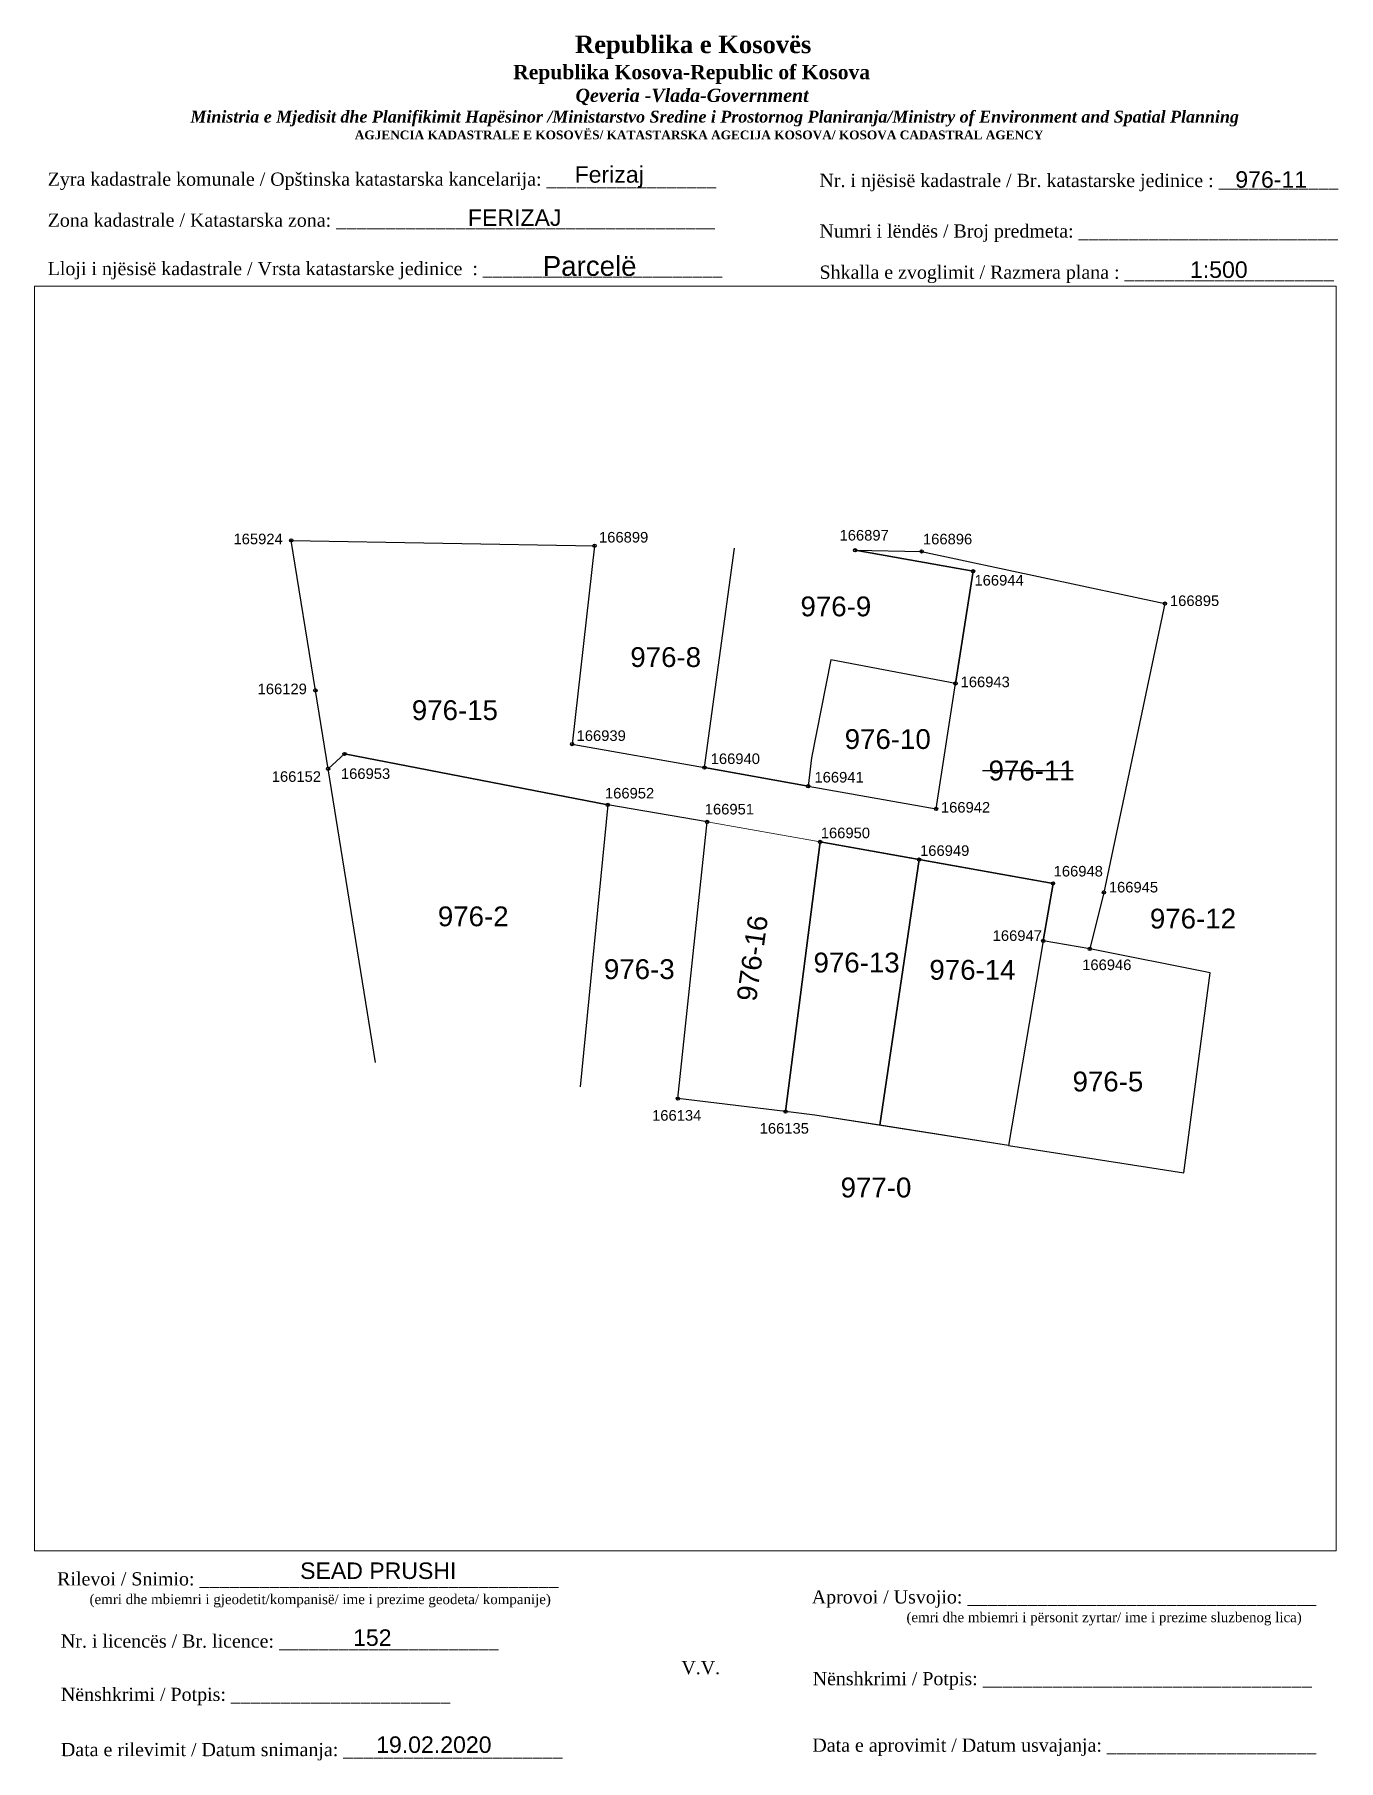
# Paper-space layout 'Manuali' of a CAD drawing. Header units: metres. Extents: x 1 to 199, y 2 to 263.
# The model-space entities are those that its viewports show. They can reach past a viewport. Long polylines and large blocks are cut down to what shows.
import ezdxf
from ezdxf.enums import TextEntityAlignment as Align

# ---------------------------------------------------------------- set-up
doc = ezdxf.new("R2010")
doc.units = ezdxf.units.M
doc.header["$PDMODE"] = 32
doc.header["$PDSIZE"] = 0.25
doc.layers.add('Korniza e jashtme', color=7, linetype='Continuous', lineweight=0)
doc.layers.add('Parc-Re', color=1, linetype='Continuous', lineweight=0)
for name, color, linetype in [('Nr e Pikave Gjeodezike te Parceles Baze', 7, 'Continuous'), ('Parcela-fqinje', 8, 'Continuous'), ('Parcele_baze', 250, 'Continuous'), ('Parcele_baze_txt', 250, 'Continuous'), ('Parcele_re', 1, 'Continuous'), ('Parcele_re_txt', 1, 'Continuous'), ('Pikat', 7, 'Continuous')]:
    doc.layers.add(name, color=color, linetype=linetype)
doc.styles.get("Standard").update_dxf_attribs({"font": 'arial.ttf'})

msp = doc.modelspace()

# ---------------------------------------------------------------- linework, layer by layer
at = {"flags": 128}
msp.add_lwpolyline([(7512116.69, 4691265.56), (7512114.85, 4691276.92), (7512137.83, 4691276.52), (7512136.13, 4691261.49), (7512146.15, 4691259.71), (7512154.01, 4691258.3), (7512163.7, 4691256.58), (7512165.18, 4691266.09), (7512166.51, 4691274.58), (7512157.57, 4691276.18), (7512162.61, 4691276.09), (7512181.04, 4691272.14), (7512176.41, 4691250.25), (7512175.34, 4691245.97), (7512171.82, 4691246.58), (7512172.56, 4691250.94), (7512162.42, 4691252.74), (7512154.91, 4691254.08), (7512152.3, 4691233.65), (7512144.15, 4691234.63), (7512146.36, 4691255.6), (7512138.83, 4691256.88), (7512118.88, 4691260.74), (7512117.65, 4691259.62), (7512116.69, 4691265.56)], close=True, dxfattribs=at)
at = {"layer": 'Parc-Re', "flags": 128}
for points in [[(7512181.04, 4691272.14), (7512162.61, 4691276.09), (7512157.57, 4691276.18), (7512166.51, 4691274.58), (7512165.18, 4691266.09), (7512163.7, 4691256.58), (7512154.01, 4691258.3), (7512146.15, 4691259.71), (7512136.13, 4691261.49), (7512137.83, 4691276.52), (7512114.85, 4691276.92), (7512116.69, 4691265.56), (7512117.65, 4691259.62), (7512118.88, 4691260.74), (7512138.83, 4691256.88), (7512146.36, 4691255.6), (7512154.91, 4691254.08), (7512162.42, 4691252.74), (7512172.56, 4691250.94), (7512171.82, 4691246.58), (7512175.34, 4691245.97), (7512176.41, 4691250.25)], [(7512154.91, 4691254.08), (7512146.36, 4691255.6), (7512144.15, 4691234.63), (7512152.3, 4691233.65)]]:
    msp.add_lwpolyline(points, close=True, dxfattribs=at)
at = {"layer": 'Parcela-fqinje', "flags": 128}
for points in [[(7512137.83, 4691276.52), (7512136.13, 4691261.49), (7512146.15, 4691259.71), (7512148.42, 4691276.33)], [(7512165.18, 4691266.09), (7512155.74, 4691267.88), (7512154.26, 4691260.45), (7512154.01, 4691258.3), (7512146.15, 4691259.71), (7512148.42, 4691276.33)], [(7512121.24, 4691237.38), (7512117.65, 4691259.62), (7512118.88, 4691260.74), (7512138.83, 4691256.88)], [(7512138.83, 4691256.88), (7512136.75, 4691235.52)], [(7512144.15, 4691234.63), (7512146.36, 4691255.6), (7512138.83, 4691256.88), (7512136.75, 4691235.52)]]:
    msp.add_lwpolyline(points, dxfattribs=at)
for points in [[(7512159.43, 4691232.61), (7512154.52, 4691233.38), (7512152.3, 4691233.65), (7512154.91, 4691254.08), (7512162.42, 4691252.74)], [(7512171.82, 4691246.58), (7512169.2, 4691231.08), (7512154.52, 4691233.38), (7512152.3, 4691233.65), (7512154.91, 4691254.08), (7512172.56, 4691250.94)], [(7512159.43, 4691232.61), (7512162.42, 4691252.74), (7512172.56, 4691250.94), (7512171.82, 4691246.58), (7512169.2, 4691231.08)], [(7512182.48, 4691229), (7512184.46, 4691244.17), (7512175.34, 4691245.97), (7512171.82, 4691246.58), (7512169.2, 4691231.08)]]:
    msp.add_lwpolyline(points, close=True, dxfattribs=at)
at = {"layer": 'Parcele_baze', "flags": 128}
msp.add_lwpolyline([(7512157.57, 4691276.18), (7512166.51, 4691274.58), (7512165.18, 4691266.09)], dxfattribs=at)
msp.add_lwpolyline([(7512165.18, 4691266.09), (7512155.74, 4691267.88), (7512154.26, 4691260.45), (7512154.01, 4691258.3), (7512163.7, 4691256.58)], close=True, dxfattribs=at)
at = {"layer": 'Parcele_re', "flags": 128}
msp.add_lwpolyline([(7512167.23, 4691259.49), (7512174.08, 4691259.49)], dxfattribs=at)
at = {"layer": 'Pikat'}
for p in [(7512114.85, 4691276.92), (7512137.83, 4691276.52), (7512157.57, 4691276.18), (7512162.61, 4691276.09), (7512166.51, 4691274.58), (7512181.04, 4691272.14), (7512165.18, 4691266.09), (7512116.69, 4691265.56), (7512118.88, 4691260.74), (7512136.13, 4691261.49), (7512117.65, 4691259.62), (7512146.15, 4691259.71), (7512154.01, 4691258.3), (7512138.83, 4691256.88), (7512163.7, 4691256.58), (7512146.36, 4691255.6), (7512154.91, 4691254.08), (7512162.42, 4691252.74), (7512172.56, 4691250.94), (7512176.41, 4691250.25), (7512171.82, 4691246.58), (7512175.34, 4691245.97), (7512144.15, 4691234.63), (7512152.3, 4691233.65)]:
    msp.add_point(p, dxfattribs=at)

# ---------------------------------------------------------------- texts
at = {"layer": 'Nr e Pikave Gjeodezike te Parceles Baze'}
for s, p in [('166899', (7512138.17, 4691276.76)), ('166897', (7512156.39, 4691276.91)), ('165924', (7512110.48, 4691276.63)), ('166896', (7512162.71, 4691276.62)), ('166944', (7512166.61, 4691273.5)), ('166895', (7512181.42, 4691271.95)), ('166129', (7512112.31, 4691265.27)), ('166943', (7512165.56, 4691265.8)), ('166939', (7512136.47, 4691261.73)), ('166940', (7512146.63, 4691259.98)), ('166152', (7512113.38, 4691258.63)), ('166953', (7512118.62, 4691258.85)), ('166941', (7512154.49, 4691258.58)), ('166952', (7512138.62, 4691257.37)), ('166951', (7512146.18, 4691256.16)), ('166942', (7512164.07, 4691256.3)), ('166950', (7512154.97, 4691254.36)), ('166949', (7512162.49, 4691253.02)), ('166948', (7512172.61, 4691251.46)), ('166945', (7512176.79, 4691250.25)), ('166947', (7512167.99, 4691246.58)), ('166946', (7512174.77, 4691244.37)), ('166134', (7512142.19, 4691232.96)), ('166135', (7512150.34, 4691231.98))]:
    msp.add_text(s, height=0.8, dxfattribs=at).set_placement(p)
at = {"layer": 'Parcela-fqinje'}
for s, p in [('976-9', (7512156.11, 4691271.92)), ('976-8', (7512143.22, 4691268.08)), ('976-10', (7512160.04, 4691261.87)), ('976-2', (7512128.64, 4691248.44)), ('976-12', (7512183.16, 4691248.27)), ('976-3', (7512141.22, 4691244.44)), ('976-13', (7512157.68, 4691244.94)), ('976-14', (7512166.46, 4691244.39)), ('976-5', (7512176.72, 4691235.93)), ('977-0', (7512159.15, 4691227.9))]:
    msp.add_text(s, height=1.5, dxfattribs=at).set_placement(p, align=Align.MIDDLE_CENTER)
at = {"layer": 'Parcele_baze_txt'}
msp.add_text('976-11', height=1.5, dxfattribs=at).set_placement((7512170.94, 4691259.49), align=Align.MIDDLE_CENTER)
at = {"layer": 'Parcele_re_txt'}
msp.add_text('976-15', height=1.5, dxfattribs=at).set_placement((7512127.25, 4691264.06), align=Align.MIDDLE_CENTER)
msp.add_text('976-16', height=1.5, rotation=82, dxfattribs=at).set_placement((7512149.78, 4691245.27), align=Align.MIDDLE_CENTER)

psp = doc.layouts.new('Manuali')

# ---------------------------------------------------------------- texts
for s, insert, char_height, width, attachment_point in [('\\pi77.297;{\\fBook Antiqua|b1|i0|c0|p18;\\H1.333x;Republika e Kosovës\\fTimes New Roman|b1|i0|c0|p18;\\P\\pi67.927;\\fBook Antiqua|b1|i0|c0|p18;\\H0.8125x;Republika Kosova-Republic of Kosova\\fTimes New Roman|b1|i0|c0|p18;\\P\\pi77.378;\\fBook Antiqua|b1|i1|c0|p18;\\H0.9233x;Qeveria -Vlada-Government \\P\\pi13.032,l6,t23.033;\\fTimes New Roman|b1|i1|c0|p18;\\H0.9x;Ministria e Mjedisit dhe Planifikimit Hapësinor /Ministarstvo Sredine i Prostornog Planiranja/Ministry of Environment and Spatial Planning\\P\\pi43.931,l0,tz;\\fBook Antiqua|b1|i0|c0|p18;\\H0.7406x;AGJENCIA KADASTRALE E KOSOVËS/ KATASTARSKA AGECIJA KOSOVA/ KOSOVA CADASTRAL AGENCY}', (5.57, 263.14), 2, 191.8237, 1), ('Ferizaj', (88.05, 241.72), 2.5, 9.9735, 5), ('{\\fTimes New Roman|b0|i0|c0|p18;Zyra kadastrale komunale / Opštinska katastarska kancelarija: _________________}', (2.98, 242.39), 2, 100.6873, 1), ('{\\fTimes New Roman|b0|i0|c0|p18;Nr. i njësisë kadastrale / Br. katastarske jedinice : ____________}', (119.91, 242.19), 2, 79.9484, 1), ('976-11', (188.35, 241.32), 2.5, 9.6047, 5), ('{\\fTimes New Roman|b0|i0|c0|p18;Zona kadastrale / Katastarska zona: ______________________________________}', (2.98, 236.17), 2, 100.6873, 1), ('FERIZAJ', (73.73, 235.54), 2.5, 41.1507, 5), ('{\\fTimes New Roman|b0|i0|c0|p18;Numri i lëndës / Broj predmeta: __________________________}', (119.91, 234.53), 2, 79.9484, 1), ('{\\fTimes New Roman|b0|i0|c0|p18;Lloji i njësisë kadastrale / Vrsta katastarske jedinice  : ________________________}', (2.98, 228.84), 2, 100.6873, 1), ('Parcelë', (85.09, 228.21), 3, 14.6674, 5), ('{\\fTimes New Roman|b0|i0|c0|p18;Shkalla e zvoglimit / Razmera plana : _____________________}', (119.91, 228.29), 2, 79.9484, 1), ('1:500', (180.41, 227.66), 2.5, 10.1784, 5), ('SEAD PRUSHI', (53.06, 30.53), 2.5, 27.1816, 5), ('{\\fTimes New Roman|b0|i0|c0|p18;Rilevoi / Snimio: ____________________________________\\P     \\H0.75x;(emri dhe mbiemri i gjeodetit/kompanisë/ ime i prezime geodeta/ kompanije)}', (42.38, 27.65), 2, 74.7958, 5), ('{\\fTimes New Roman|b0|i0|c0|p18; Aprovoi / Usvojio: ___________________________________\\P                    \\H0.75x;(emri dhe mbiemri i përsonit zyrtar/ ime i prezime sluzbenog lica)}', (117.98, 27.58), 2, 83.344, 1), ('{\\fTimes New Roman|b0|i0|c0|p18;Nr. i licencës / Br. licence: ______________________\\P                                }', (4.98, 20.89), 2, 83.344, 1), ('152', (52.16, 20.39), 2.5, 5.3971, 5), ('{\\fTimes New Roman|b0|i0|c0|p18;V.V.                                 }', (101.92, 15.84), 2, 5.7076, 5), ('{\\fTimes New Roman|b0|i0|c0|p18; Nënshkrimi / Potpis: _________________________________}', (118.12, 15.2), 2, 83.344, 1), ('{\\fTimes New Roman|b0|i0|c0|p18;Nënshkrimi / Potpis: ______________________\\P                                 }', (4.98, 12.82), 2, 83.344, 1), ('19.02.2020', (61.48, 4.18), 2.5, 21.186, 5), ('{\\fTimes New Roman|b0|i0|c0|p18;Data e rilevimit / Datum snimanja: ______________________\\P                                 }', (4.98, 4.45), 2, 83.344, 1), ('{\\fTimes New Roman|b0|i0|c0|p18; Data e aprovimit / Datum usvajanja: _____________________}', (118.07, 5.12), 2, 83.344, 1)]:
    psp.add_mtext(s, dxfattribs=dict(insert=insert, char_height=char_height, width=width, attachment_point=attachment_point))

# ---------------------------------------------------------------- viewports
at = {"layer": 'Korniza e jashtme', "view_target_point": (370776.43, 310629.57)}
psp.add_viewport(center=(99.59, 129.35), size=(197.21, 191.6097), view_center_point=(7141368.28, 4380618.7), view_height=95.8048, dxfattribs=at)

doc.saveas('drawing.dxf')
